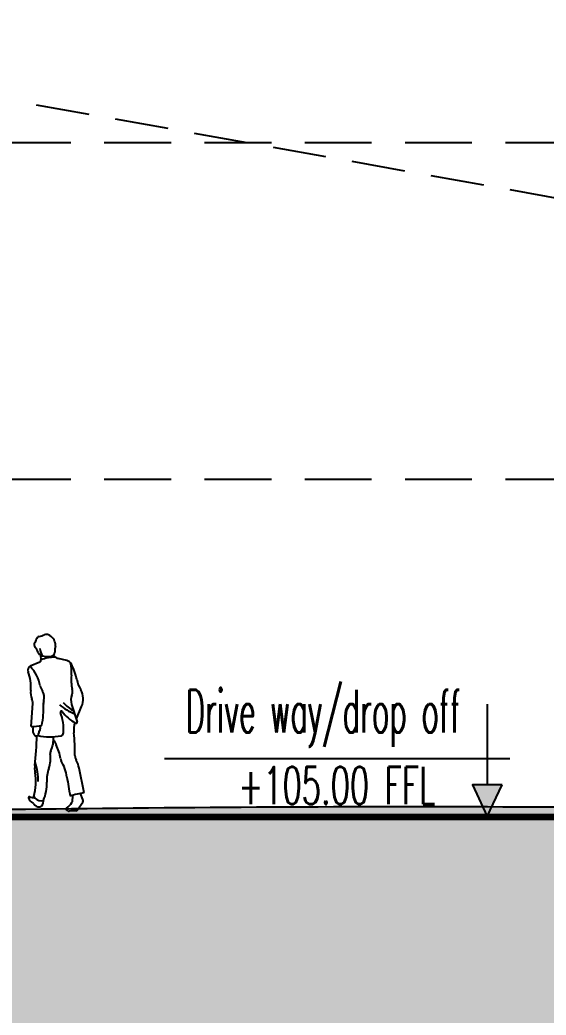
# Model space of a CAD drawing. Header units: millimetres. Extents: x -414464 to 1686, y -90036 to 108605.
# Drawn here: x -397538 to -392619, y 206 to 9515 of the extents above; entities that cross this region are included whole.
import ezdxf

# ---------------------------------------------------------------- set-up
doc = ezdxf.new("R2010")
doc.units = ezdxf.units.MM
doc.header["$LTSCALE"] = 1000
doc.header["$MEASUREMENT"] = 0
for name, pattern in [('AUDIT_D_120904163729-0', [0]), ('DASHED', [0.75, 0.5, -0.25]), ('HIDDEN2', [0.1875, 0.125, -0.0625])]:
    doc.linetypes.add(name, pattern=pattern)
doc.layers.get('0').update_dxf_attribs({"linetype": 'AUDIT_D_120904163729-0'})
for name, color, linetype in [('A-ELE1', 8, 'Continuous'), ('a-rcc', 3, 'Continuous'), ('B-AR-ANNO-E DECK FLOOR$0$a-text', 4, 'Continuous'), ('LANDSCAPE', 7, 'Continuous'), ('LAYER01', 7, 'Continuous'), ('LEVEL', 7, 'Continuous')]:
    doc.layers.add(name, color=color, linetype=linetype)
doc.layers.add('a-Text', color=4, linetype='Continuous', lineweight=0)
doc.styles.add('ATTR', font='romans.shx', dxfattribs={"width": 0.8, "height": 0.7})
doc.styles.add('B-AR-ANNO-E DECK FLOOR$0$DIMTEXT', font='SIMPLEX.shx', dxfattribs={"width": 0.75})
doc.styles.add('DIM150', font='SIMPLEX.shx', dxfattribs={"width": 0.6})

# ---------------------------------------------------------------- blocks, each defined once
blk = doc.blocks.new('building-10-dopoff')
at = {"true_color": 0xbdbdbd}
h = blk.add_hatch(color=9, dxfattribs=at)
h.dxf.hatch_style = 1
h.set_gradient(color1=(196, 196, 196), one_color=1, tint=1, name='SPHERICAL')
edge = h.paths.add_edge_path()
edge.add_arc((-6628.247614149936, -271338.9451629808), 271502.4357882504, 449.03520869992, 450.96479130402247, ccw=False)
edge.add_line((-2056.692577559501, 125.0000000940638), (-2056.692558961377, 49.999999781018))
edge.add_line((-2056.692558963783, 49.99999977927655), (-11199.80266942859, 49.99999977794596))
edge.add_line((-11199.80266942829, 49.99999977927655), (-11199.80266942832, 124.9999997791376))
blk.add_lwpolyline([(-2056.692558961455, 124.9999997830021, 0.008352236132929373), (-11271.85884147417, 124.9999997820707), (-11271.85884147137, 49.99999978113919), (-2056.692558963783, 49.99999978020787)], format="xyb", close=True)
at = {"layer": 'LAYER01', "color": 8, "linetype": 'Continuous'}
for p, q in [((-10123.27080702316, 1582.933610743884), (-10119.0228742981, 1538.20552329463)), ((-10130.4149451899, 1518.72532918619), (-10219.2508576602, 1479.283063784116)), ((-9876.463197410165, 1531.644580080372), (-9957.724988994887, 1550.786224576628)), ((-10209.39090910094, 914.3846174552893), (-10196.11828160431, 1130.389154689551)), ((-9832.896557535685, 1122.543205648031), (-9779.34393968404, 960.3062776248901)), ((-9788.158585426048, 987.0096871816197), (-9738.527706512774, 1101.478994741004)), ((-10191.64794402436, 915.286592699432), (-10195.54002898192, 891.032107709678)), ((-10130.92400519061, 922.4727406719569), (-10126.28068605711, 894.845115385607)), ((-9716.262509390246, 293.9813328835073), (-9762.082851792802, 526.4833680078857)), ((-9752.749261389661, 287.9615748157278), (-9731.358856695704, 234.2335042454872)), ((-10185.71220556839, 260.0472943833231), (-10174.71057875489, 246.4015209637184)), ((-10098.19095290586, 222.9798185966458), (-10102.61928067991, 191.8777352465715)), ((-9825.273013348866, 271.236729740802), (-9828.13709364459, 210.47325226621)), ((-9780.79945589992, 133.8696068054539), (-9726.947827077063, 207.166833426051)), ((-9866.06700603466, 127.0739029112135), (-9880.122992852877, 136.9635054511002))]:
    blk.add_line(p, q, dxfattribs=at)
for centre, radius, start, end in [((-10227.35380786716, 2130.264544714856), 383.3970569063218, 283.7593000000767, 291.3616999989466), ((-10068.98672431608, 1725.36167970665), 51.37188882771373, 66.76560000100014, 111.3616999989465), ((-10091.63000969175, 1672.617132827253), 108.7735192299965, 7.096999999623926, 66.76560000100014), ((-10151.16778930021, 1679.054517788855), 31.6154431780734, 143.7581999996458, 220.0620000016086), ((-10243.05311944534, 1746.408592458306), 82.31304990957686, 323.7581999996457, 348.8683000002711), ((-10127.80539489444, 1723.730710772019), 35.14567543704538, 103.7593000000768, 168.868310000412), ((-10040.19518029009, 1679.019921478104), 56.94184543262471, 348.2623999997143, 7.096999999623926), ((-10321.85115947266, 1535.519366882617), 191.3990479604551, 22.35319999915601, 40.0620000016086), ((-10095.01303464844, 1628.798434117273), 53.86853159184987, 202.353199999156, 252.460800001736), ((-9972.013265328016, 1655.884874257125), 156.6605711007516, 184.384600000074, 210.6132999998457), ((-10029.93984532246, 1612.807525062906), 39.51187812160915, 283.7431999986335, 359.335200000056), ((-9942.957306641445, 1613.472268462011), 64.40182320459755, 205.4555999987688, 256.7440000015249), ((-9703.283950534882, 1609.019229037502), 287.1671714825384, 168.2623599996566, 179.3352250000488), ((-10138.25100957113, 1536.379332320866), 19.31542917855565, 293.940199999465, 5.42489999986226), ((-9971.417714550334, 1110.271399997595), 454.5164457661861, 91.69814000153261, 108.9744600017933), ((-10060.53286867175, 1737.897900017669), 168.2855987220191, 252.460800001736, 283.7431999986335), ((-9891.109792676056, 1469.4725385259), 63.87324099987946, 27.78480000092377, 76.7440000015249), ((-10125.4133071237, 1430.193370017302), 293.5049684925453, 352.9833999997624, 16.21280000027664), ((-10297.82155050273, 1255.175576342892), 523.5860032150467, 11.2366999998432, 27.78480000092377), ((-10203.10179404245, 1442.939639357808), 39.79522190652254, 113.9402599996028, 201.829899999219), ((-10589.33500707947, 1288.197754938723), 376.2724409436165, 354.533499999898, 21.82989999921905), ((-10498.74456742191, 1218.716007159119), 381.3904708837361, 11.82199999986098, 43.02950000070669), ((-9484.946633491083, 1351.365676009337), 351.794315516618, 172.9833660000844, 194.1597999999129), ((-9468.65177113522, 1419.908381069014), 321.7914063818674, 191.2366999998432, 209.9421999988718), ((-10051.56501069636, 1236.733271556485), 163.9551537957642, 174.5334600002708, 202.1479000005393), ((-9980.85015155567, 1327.11613334968), 147.7262221235382, 191.821999999861, 213.1454000013188), ((-10191.33904839284, 1189.662519637519), 103.6678698267894, 343.2528999993988, 33.14540000131882), ((-9709.723806661437, 1163.201284255917), 129.7098473455774, 157.7698000003853, 198.2674000000019), ((-9908.593285422074, 1244.480373995904), 85.12825056062374, 337.7698000003853, 14.15979999991295), ((-9899.954092398752, 1171.472273686454), 175.9498924205282, 336.5588999997861, 29.94219999887177), ((-10297.51512603613, 1136.621432951823), 101.5909050235101, 356.4836000001823, 22.14790000053933), ((-10810.43014432181, 1077.686617616046), 715.0209819153644, 347.760900000104, 3.41770000011098), ((-9983.365797578997, 1127.080264684339), 113.5188974802074, 163.2529299993286, 183.417700000111), ((-9629.806328865408, 1492.385180892181), 489.4925745689832, 229.8963000015078, 249.1564999984797), ((-9547.684571842547, 1485.026051365993), 501.0680059076479, 223.560999999858, 238.1569000004556), ((-9928.60972234694, 1050.666898932596), 8.816709164891702, 37.84660000056932, 200.5805000003505), ((-10373.94578994322, 883.448102163745), 466.8774604750235, 356.596200000065, 20.58050000035053), ((-9583.326185393962, 1318.943990521238), 428.4414534822973, 217.8466000005693, 240.2748999993441), ((-9483.17480814847, 887.7652275103612), 329.1982293935621, 168.5992499994038, 185.4659999998467), ((-9790.133046302944, 956.7453287843139), 11.36023487240285, 240.2748999993441, 18.26740000000191), ((-10230.26978262904, 1501.654521003897), 587.6415667724956, 272.0362000014707, 281.6444000009856), ((-10115.84989837074, 882.1828656568871), 80.2268676606519, 174.9780100001903, 214.2525000009966), ((-10170.07467311656, 886.9448007129388), 25.79184619217942, 170.8781889995872, 174.9780100001903), ((-10163.03432388214, 850.0503064799452), 23.14143765381988, 214.2525000009966, 6.714399999962716), ((-10113.91497613461, 855.8328327026477), 26.31602972310413, 135.6716899985882, 186.7143999999627), ((-10149.8061773564, 890.8912513016915), 23.85694866776515, 315.6717000013572, 9.540799999781921), ((-9937.298338671331, 857.4761574625311), 29.45861032029901, 281.4913000005492, 356.596200000065), ((-12023.62391516927, 644.6717789711831), 2222.856210063097, 0.007600000005458527, 5.465999999846663), ((-13808.34132585133, 953.369717322644), 3653.99808945867, 353.6790999997475, 358.0313999999531), ((-10033.92089222191, 1332.762745494524), 514.4661685889968, 257.03730000102, 281.4913000005492), ((-10247.58029382135, 794.851892703444), 245.3460637543706, 333.8089000000683, 5.695299999901805), ((-8952.049774591404, 1301.171371464057), 1167.024994172729, 205.8556999997952, 208.4853999987085), ((-10308.37589644163, 618.9123544645083), 279.7942034320623, 340.2053999999928, 8.419800000163923), ((-9986.689514574478, 666.5267626950174), 45.39631519109435, 153.8089299994198, 188.4198000001639), ((-10289.65435000445, 575.3506569199992), 354.8172917252744, 6.371899999728512, 28.48539999870853), ((-10715.39407873485, 399.7966204292172), 571.5861603102521, 0, 18.50130000066569), ((-9885.492834511795, 620.4840154378564), 51.85749747216979, 186.3718000002735, 210.1813999997007), ((-10311.99368207844, 372.4408232986464), 441.5294849495643, 9.10940000044636, 30.18139999970067), ((-9706.825130055018, 644.9782034376915), 93.94386005706711, 180.0076000000055, 209.2484000013876), ((-10003.32786887267, 478.9381523988179), 245.8846294659005, 11.14909999956968, 29.2484000013876), ((-10663.17094768147, 397.2364934348773), 496.7773220270872, 343.9689999993377, 10.24499999954395), ((-9950.536369857262, 526.0385582984347), 227.4041451794399, 173.6790769999574, 190.244999999544), ((-9724.85722144274, 408.8954501523115), 340.3678954306155, 160.2054099990696, 182.2772000000702), ((-10468.58399795677, 379.3205468046428), 403.9433116183743, 337.3506999998349, 2.277200000070166), ((8115.296305463358, 3327.121443400802), 18221.1355142065, 189.1094000004464, 189.6744999999882), ((-9590.724853561027, -580.3119203415908), 883.2601227343976, 98.17103999933533, 106.8468499986032), ((-10226.25661058398, 250.071201066595), 8.983213794960418, 68.12729999948236, 197.1925999999649), ((-10164.06479970901, 269.3141633299977), 74.08325480046622, 197.1925999999649, 243.7958000001668), ((-10190.72867062484, 338.5710350898273), 86.37838824900538, 248.1271999996572, 277.1855000003293), ((-10207.64132424386, 180.7723195008714), 24.60070756942492, 29.25300000061166, 63.79580000016679), ((-10137.32432267652, 220.1577481067354), 55.99734143792953, 209.2530000006116, 277.1269000007617), ((-10119.16125954094, 291.1815028790645), 71.3524197243098, 218.872600000796, 289.1191999997307), ((-10134.34903995338, 196.3974961274791), 32.05066476711009, 277.1269000007617, 351.8940000000406), ((-9987.079958652786, 303.9846090157919), 186.0974104569386, 305.0833999987469, 327.4216000002378), ((-9841.738386093231, 211.1132840147923), 13.617891264317, 327.4216000002378, 357.3029999998225), ((-9668.868034849409, 259.1131939934978), 67.2623450227063, 201.7083999993964, 211.4695000006875), ((-9739.123257290456, 216.1099797508375), 15.10749225977576, 323.6943999987734, 31.46950000068748), ((-9874.940959737869, 144.3300484724516), 9.006057244705223, 125.0833999987469, 234.8721000009184), ((-9857.121388544794, 139.7905182711095), 15.54679621347909, 234.8721000009184, 276.030499998722), ((-9787.926295911137, -515.2362598504963), 643.1229289474745, 90.41189000141173, 96.03047000066542), ((-9792.651163491479, 142.5755212852348), 14.70634803681228, 270.41190000016, 323.6943999987734)]:
    blk.add_arc(centre, radius, start, end, dxfattribs=at)
at = {"color": 8, "style": 'ATTR', "text_generation_flag": 4, "width": 0.799999999988367, "flags": 9}
blk.add_attdef('ESTCODE', (-3884.571922350209, 171.2317127054559), '', height=22.34042553191466, rotation=180, dxfattribs=at)
blk = doc.blocks.new('T8 levels')
at = {"layer": 'LEVEL'}
blk.add_hatch(color=2, dxfattribs=at).paths.add_polyline_path([(-62808.45835776365, -105208.1374718232), (-62529.79594781011, -105208.1374718533), (-62669.12715282146, -105502.8308355018)])
at = {"layer": 'LANDSCAPE', "color": 3, "const_width": 50}
blk.add_lwpolyline([(-67922.08406683174, -105502.8308982788), (-58778.97395636991, -105502.8308982788)], dxfattribs=at)
at = {"layer": 'LEVEL', "color": 8, "linetype": 'HIDDEN2', "ltscale": 5}
for p, q in [((0, -99202.83089827733), (-83963.52431381837, -99202.83089827733)), ((0, -102352.8308982788), (-83963.5243145987, -102352.8308982788)), ((0, -105502.8308982812), (-83963.52431491792, -105502.8308982812))]:
    blk.add_line(p, q, dxfattribs=at)
at = {"layer": 'LEVEL', "color": 2}
for p, q in [((-62669.12715270958, -104452.7700696404, 0.1133023795667534), (-62669.12715279049, -105208.1374718396, 0.1133023795667534)), ((-62459.21576201433, -104965.6921353856, 0.1133023795667534), (-65685.18363531592, -104965.6921348272, 0.1133023795667534))]:
    blk.add_line(p, q, dxfattribs=at)
at = {"layer": 'LEVEL', "color": 2, "elevation": 0.1133023795767223}
blk.add_lwpolyline([(-62529.79594781011, -105208.1374718533), (-62808.45835776365, -105208.1374718232), (-62669.12715282146, -105502.8308355018)], close=True, dxfattribs=at)
at = {"layer": 'a-Text', "insert": (-64997.14806311653, -105039.6992516155, 0.1133023795999499), "char_height": 350.0000000000002, "width": 4134.971952534999, "attachment_point": 1, "rotation": 0.0004312137761448927, "style": 'DIM150'}
blk.add_mtext('+105.00 FFL', dxfattribs=at)
at = {"layer": 'B-AR-ANNO-E DECK FLOOR$0$a-text', "extrusion": (1.530323358490623e-13, 0.0014379207060082, 0.9999989661914873), "insert": (-64201.33655426378, -104585.5009100116, 0.1133023795667533), "char_height": 400, "width": 3602.25136022259, "attachment_point": 5, "text_direction": (1, -1.064261140455909e-10, -2.280294065477956e-20), "style": 'B-AR-ANNO-E DECK FLOOR$0$DIMTEXT'}
blk.add_mtext('{\\W0.5;Drive way/drop off}', dxfattribs=at)

msp = doc.modelspace()

# ---------------------------------------------------------------- hatches: boundary and pattern name
at = {"layer": 'A-ELE1'}
h = msp.add_hatch(dxfattribs=at)
h.set_pattern_fill('EARTH', color=256, scale=1500, angle=45)
h.set_pattern_definition([(45, (-443277.5164949957, -158031.868192547), (5.684341886080801e-14, 530.3300858899106), [375, -375]), (45, (-443376.9533861001, -157932.4313014426), (5.684341886080801e-14, 530.3300858899106), [375, -375]), (45, (-443476.3902772045, -157832.9944103383), (5.684341886080801e-14, 530.3300858899106), [375, -375]), (135, (-443476.3902772045, -157766.703149602), (-530.3300858899106, 1.13686837721616e-13), [375, -375]), (135, (-443376.9533861001, -157667.2662584977), (-530.3300858899106, 1.13686837721616e-13), [375, -375]), (135, (-443277.5164949957, -157567.8293673933), (-530.3300858899106, 1.13686837721616e-13), [375, -375])])
h.paths.add_polyline_path([(-340116.4434116404, -1284.952935032015), (-340116.4595288264, -3534.949516450283), (-365557.5118597616, -3534.996420484565), (-365557.5118597626, -3885.000297383963), (-368458.3069910255, -3885.000055797878), (-368458.3069910255, -3534.996178900459), (-374633.7103039753, -3534.996423241158), (-387222.3803090936, -3534.996177516121), (-387222.3803090976, 2064.999944448427), (-402726.9919852759, 2064.999944450799), (-402726.9919852751, 1664.999893521858), (-403572.189315858, 1664.999893524733), (-403572.1893158515, 2064.999893524652), (-404494.5164949956, 2064.999944448427), (-403139.5164949957, 892.1318074530282), (-393137.5164949957, -1786.54124046088), (-390782.5164949957, -4199.975329454115), (-385922.5164949957, -5399.037813596107), (-376956.5820333991, -5151.58779571022), (-372292.1874787975, -5344.376198108162), (-368914.5230013644, -5691.397210565367), (-362812.5091285619, -5614.285625883873), (-353741.0685629849, -5421.015748115693), (-347781.6168998934, -6384.957760109945), (-342546.522263983, -5690.915735198389), (-326942.1873349769, -4804.085307886795), (-325832.4595288266, -3184.952935030476), (-338766.4595288264, -3184.952935030883), (-338766.4595288266, -1284.952935032015)])

# ---------------------------------------------------------------- linework, layer by layer
at = {"color": 1, "linetype": 'DASHED'}
msp.add_lwpolyline([(-401816.3234668879, 9514.999954550527), (-384233.3192215471, 6364.966041732579), (-377873.2355000593, 6364.966041732579), (-355085.1819613699, 3514.999950790778), (-348785.4738536964, 3514.999950790778), (-325772.7146887195, 364.9999516420066), (-322423.5545208605, 364.9999516420066)], dxfattribs=at)

# ---------------------------------------------------------------- block references
msp.add_blockref('building-10-dopoff', (-387222.3866464279, 1989.999893744444, -0.8345082602633287))
at = {"layer": 'a-rcc', "linetype": 'ByBlock'}
msp.add_blockref('T8 levels', (-330500.1052490197, 107567.8308427296, -0.5978767620763387), dxfattribs=at)

doc.saveas('drawing.dxf')
